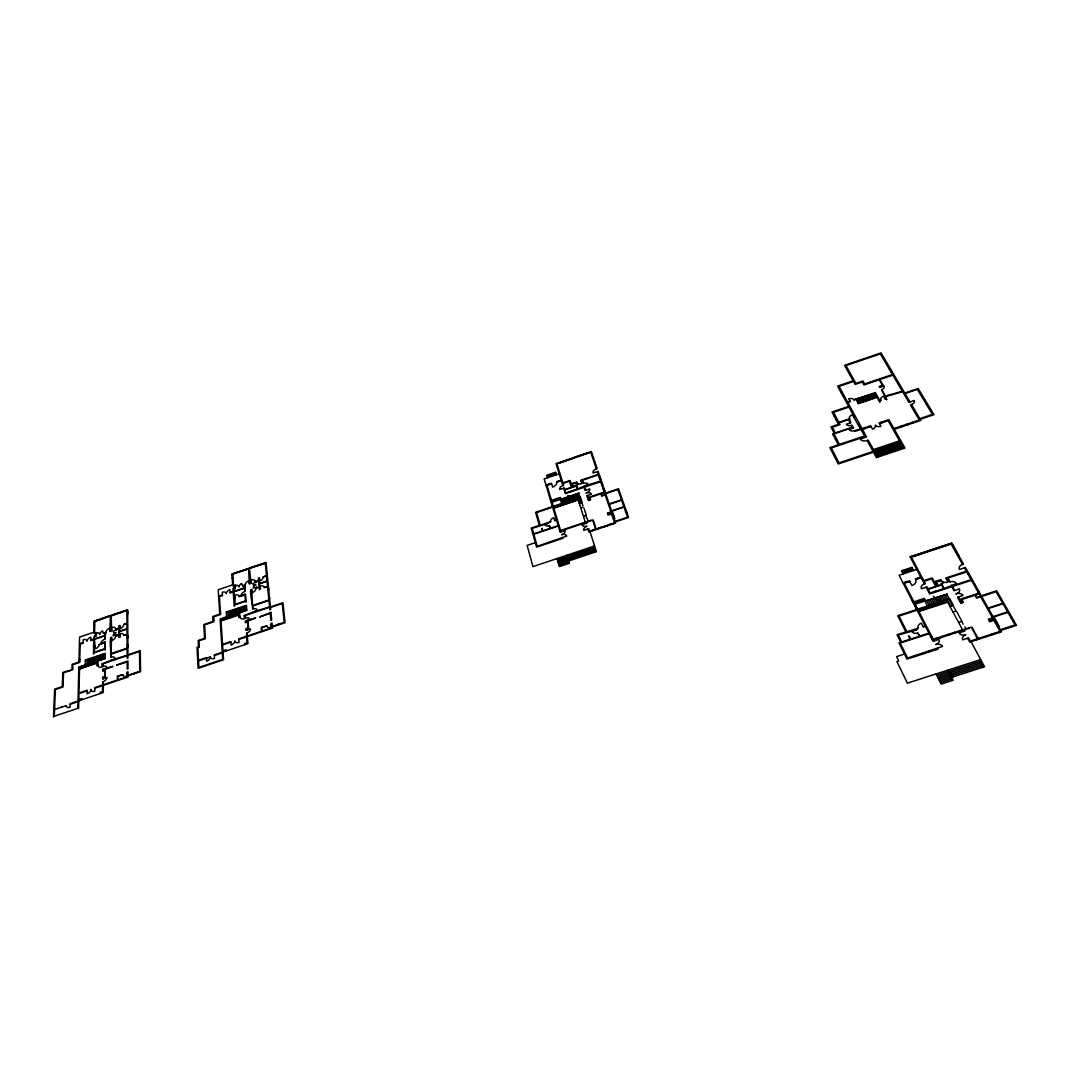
<?xml version="1.0" encoding="UTF-8"?>
<svg xmlns="http://www.w3.org/2000/svg" width="1070" height="1070" viewBox="0 0 1070 1070"><rect width="100%" height="100%" fill="white"/><g stroke="black" fill="none" stroke-linecap="round" stroke-linejoin="round"><path stroke-width="1.5" d="M79.528 669.044L96.915 663.159L96.875 665.874L98.266 665.406A4.253 2.621 -32.8 0 0 102.091 667.025L102.118 663.721L115.092 658.852A4.521 2.795 -32.5 0 0 110.999 657.154L110.197 641.612L110.598 637.626L111.601 637.279L111.588 640.676A4.454 2.728 -32.1 0 0 115.654 636.289L116.162 634.791M103.456 633.32L102.506 630.952A4.16 2.528 -32.1 0 0 99.684 634.604A4.16 2.528 -32.2 0 0 96.929 632.851L95.912 636.262L94.535 636.73L94.494 638.977L104.82 635.473L104.833 633.226L103.456 633.32L105.85 632.504A4.44 2.702 -31.9 0 1 109.889 628.17L109.876 631.514L111.628 630.912L111.654 627.568A4.44 2.702 -31.9 0 1 115.667 629.173L116.162 630.31M112.457 615.424L116.189 613.698M110.986 660.243L127.156 655.255L127.116 648.714L111.012 654.171L110.999 657.154M103.67 658.652L103.71 654.613M104.753 642.04L99.055 644.728A4.186 2.555 -32.5 0 1 95.217 648.861L94.481 639.352L104.82 635.847L104.78 639.218A4.186 2.555 -32.2 0 0 100.968 643.337L105.261 641.88L105.194 650.132L104.7 649.156L94.026 652.767L93.505 654.091L93.732 639.512L90.709 640.542L90.776 637.172A4.173 2.528 -32.4 0 0 86.951 641.251A4.173 2.528 -32.6 0 0 83.246 639.726L83.166 643.097L80.156 644.127L79.702 662.37L72.84 664.697L72.706 669.726L63.531 672.816L63.05 686.913L55.346 689.508L54.597 708.915M105.85 632.504L104.78 639.218M100.981 659.561L101.035 655.522M102.332 659.107L102.372 655.067M103.094 681.75L103.068 684.827L117.366 680.012L117.366 676.146L122.836 674.702A4.012 2.514 -32.6 0 0 126.487 676.253L127.223 672.04L128.025 671.773L128.039 675.223L139.755 671.278L139.501 651.469L127.932 655.375L127.945 657.996L127.156 658.251L127.143 655.642L103.268 663.721L103.242 666.342A4.267 2.635 -32.9 0 1 107.08 667.961L102.72 669.432L102.693 671.091L104.74 670.395L104.686 676.481L102.64 677.176L102.626 678.955L107 677.47A4.293 2.675 -33.1 0 1 103.094 681.75L102.559 685.001L94.896 687.582L94.842 691.18A4.32 2.688 -33.4 0 1 91.004 689.495A4.32 2.675 -33.6 0 1 87.044 693.801L87.125 690.203L78.953 692.959L79.568 667.198L105.114 658.558L105.168 653.369L85.306 660.096L85.212 664.911M103.121 678.781L105.194 677.591L105.261 669.352L112.872 666.396L103.215 669.258M98.266 665.406L97.718 660.685M98.306 660.457L98.36 656.418M99.737 619.757L96.019 620.573M99.644 660.003L99.697 655.977M100.74 619.423L104.486 617.684M100.139 693.587L100.152 692.384L102.493 691.595L102.559 685.602L94.896 688.184M95.618 661.367L95.685 657.328M96.942 661.327L96.915 662.771L79.541 668.656M96.955 660.912L97.022 656.873M92.943 662.276L93.01 658.237M94.08 625.335L94.133 622.579M78.765 700.783L103.268 692.544L103.335 685.335L128.052 677.016L128.039 675.825L140.544 671.612L140.264 650.627L127.932 654.8L127.664 609.699L94.026 621.162L93.839 633.159L94.588 632.905A4.44 2.688 -32.3 0 1 96.634 632.624L94.535 636.356L95.912 635.888M94.588 632.905L94.762 621.456L110.451 616.106L109.876 631.139M94.28 661.822L94.347 657.783M90.254 663.186L90.335 659.133M91.605 662.731L91.672 658.692M87.432 659.762L105.141 654.131M87.66 660.043L87.579 664.095L105.101 658.157L78.832 667.065L77.99 701.051L70.179 703.672L70.072 707.31A4.347 2.688 -34.1 0 1 66.26 705.585L53.794 709.784M88.917 663.641L88.997 659.588M85.72 664.737L85.814 660.31L105.168 653.757M81.895 699.726L81.922 698.523L78.792 699.566M78.578 708.688L78.939 693.547L87.111 690.805M77.963 701.653L77.802 708.34L54.302 716.231L54.57 709.517M79.086 661.822L79.782 659.307M68.239 671.224L71.957 669.379L72.105 664.376L78.953 662.062L79.581 637.078L93.852 632.223M62.368 706.895L60.803 707.43M53.5 717.114L54.61 689.174L62.301 686.579L62.796 672.495L68.266 670.649M235.173 588.366L235.962 585.384A4.133 2.595 -29 0 1 238.998 587.055A4.133 2.595 -28.8 0 1 241.619 583.458L242.85 586.119L244.254 585.651L244.441 587.845L233.955 591.402L233.795 589.209C238.088 587.631 230.063 590.426 235.627 585.17A4.414 2.769 -29 0 0 233.514 585.464L232.752 585.731L231.869 574.001L266.029 562.365L270.402 606.998L282.948 602.758L285.061 622.686L272.368 626.966L272.475 628.13L247.371 636.596L247.946 643.632L223.055 652.005M850.021 401.143L847.534 401.986L839.054 386.39L853.526 381.468L855.171 384.424L862.286 382.003L863.958 384.959L879.219 379.783L882.456 385.387L879.139 386.511L879.62 387.34L884.047 385.842A4.735 2.969 -11.2 0 1 881.707 389.788L886 398.468L885.024 398.802M233.902 573.4L237.687 572.116M238.704 571.768L242.529 570.925M250.581 567.715L254.379 566.418M255.396 566.083L259.234 565.227M574.149 457.532L588.714 452.57M105.475 617.35L109.207 616.079M117.192 613.364L120.937 612.535M121.926 611.746L125.671 610.93M231.976 575.433L232.738 575.178M265.413 564.05L266.162 563.796M93.999 622.62L94.748 622.365M126.929 611.411L127.678 611.157M93.959 625.388L94.708 625.134M126.942 614.153L127.691 613.899M232.177 578.134L232.939 577.867M265.668 566.726L266.43 566.471M547.198 476.003L555.878 473.06M547.452 476.872L556.146 473.916M232.685 584.822L218.2 589.744L219.778 614.153L212.81 616.521L213.117 621.416L203.808 624.572L204.557 638.335L198.191 640.489L198.498 646.828L197.054 647.31L198.084 668.295L223.55 659.735L222.587 644.942L230.879 642.147M559.169 473.823L544.162 478.932L552.468 506.618L535.575 512.329L539.32 525.357L531.202 528.085L536.565 547.144L562.887 538.29L562.633 537.461M259.395 578.255L259.355 583.524L267.045 580.916L266.55 575.82L263.233 576.957A4.133 2.608 -28.4 0 1 259.649 580.983L259.368 577.894L258.338 578.241L258.539 580.421L255.222 581.545A4.414 2.782 -28.6 0 0 250.875 580.034L251.156 583.297L249.377 583.912L249.096 580.635A4.414 2.782 -28.6 0 0 245.257 584.929L242.823 585.758M119.947 625.856L119.439 631.246L127.022 628.678L126.996 623.462L123.719 624.572A4.146 2.528 -31.7 0 1 119.947 628.652L119.947 625.495L118.93 625.83L118.93 628.063L115.667 629.173M233.728 588.38L232.966 588.647L233.166 591.389L230.103 592.419M94.548 635.888L93.745 638.951L90.723 639.967M249.337 583.551L248.601 568.852L232.672 574.282L233.514 585.464M251.129 582.936L249.363 568.598L265.32 563.154L266.524 575.459L263.233 576.957M111.628 630.538L111.2 615.852L126.929 610.502L126.996 623.101L123.719 624.572M218.628 596.324L222.453 595.027M546.021 485.151L551.451 483.306L552.615 487.131A5.31 3.437 -20.1 0 0 556.641 482.115L561.268 480.55L562.833 485.579A4.213 2.742 -19.8 0 0 559.663 489.552L564.452 487.933L564.947 489.498L571.353 487.332L569.414 481.232L563.034 483.399L563.636 485.312L562.833 485.579M79.421 643.819L83.179 642.535M547.639 484.697L550.809 483.613M557.229 481.433L560.546 480.791M551.612 483.827L546.971 485.392L553.27 506.351L580.435 497.162L582.214 502.686L579.365 503.649M889.397 369.284L890.494 368.923M587.911 528.954L588.888 532.017L615.678 523.016L615.29 521.906L628.571 517.439L618.513 488.722L605.513 493.123L598.09 471.308L593.034 473.02A4.507 2.916 -18.7 0 1 596.351 468.82L597.154 468.553L591.376 451.567L555.985 463.618L561.108 480.029L556.641 482.115M890.935 371.892L892.032 371.517M228.699 612.08L228.98 616.026L246.782 610.007L220.099 619.062L222.252 652.272L214.334 654.947L214.535 658.505A4.307 2.782 -30.7 0 1 210.402 656.873A4.307 2.782 -30.9 0 1 206.604 661.18L206.403 657.609L198.498 660.27L197.856 647.631L199.314 647.149L198.993 640.81L205.373 638.656L204.611 624.88L213.92 621.723L213.625 616.815L220.594 614.461L219.417 596.619L222.48 595.575L222.266 592.272A4.146 2.595 -29.4 0 1 226.278 593.73A4.146 2.608 -29.2 0 1 229.903 589.677L230.144 592.981L233.207 591.937L234.276 606.182L234.704 604.884L245.538 601.22L246.153 602.156L245.485 594.091L241.111 595.575A4.16 2.635 -28.9 0 1 244.736 591.509L245.257 584.929M251.731 589.891L252.547 605.473L268.904 599.936L267.62 586.775L264.236 587.537A4.16 2.635 -28.5 0 0 260.13 586.092L260.411 589.222L259.381 589.57L259.181 587.363L255.837 588.5A4.44 2.809 -28.7 0 1 251.985 592.833L251.704 589.516L250.674 589.864L250.607 593.77L252.854 608.937A4.507 2.876 -29.1 0 1 257.281 610.555L244.161 615.477L244.415 618.701A4.226 2.702 -29.4 0 1 240.282 617.176L238.864 617.658L238.663 615.009L221.008 620.974L222.547 644.354L230.839 641.559L231.093 645.076A4.28 2.769 -30.1 0 0 234.838 640.81A4.28 2.769 -29.9 0 0 239.011 642.415L238.744 638.897L246.528 636.275L246.796 633.092A4.267 2.755 -29.6 0 0 250.5 628.866L246.046 630.364L245.899 628.625L247.986 627.916L247.504 621.978L245.418 622.673L245.297 621.055L249.725 619.557A4.24 2.715 -29.4 0 0 245.565 618.019L244.856 615.624L244.187 615.852M111.601 637.653L111.012 653.596L127.116 648.139L127.049 634.67L123.745 635.419A4.186 2.568 -31.9 0 0 119.947 633.881L119.947 637.078L118.93 637.426L118.93 635.165L115.654 636.289M260.385 588.848L259.395 583.886L267.085 581.278L267.594 586.4L264.236 587.537M119.947 636.703L119.439 631.621L127.022 629.053L127.049 634.296L123.745 635.419M235.373 597.903L234.464 598.21L233.982 591.763L244.468 588.206L244.736 591.509M239.225 596.592L245.03 595L245.511 600.845L234.932 604.43L235.159 595.134A4.16 2.635 -29.2 0 1 239.225 596.592L244.963 594.265M597.287 471.576L598.237 474.344L580.756 480.269L581.839 483.586A4.507 2.929 -19.2 0 1 576.663 482.236L575.874 482.985L578.429 483.921A3.384 2.193 -19.4 0 1 576.543 485.084L576.008 485.272M580.93 480.791L598.411 474.866L600.537 481.139L584.247 485.967M95.27 646.012L94.374 646.32L94.28 652.299L104.7 648.768L104.753 642.803L99.055 644.728M575.874 482.985L572.53 483.64L573.48 486.609L575.981 485.178M841.261 392.851L842.357 392.489M267.727 587.871L268.503 587.617M127.049 635.807L127.811 635.54M599.026 476.685L599.829 476.417M267.941 590.092L268.717 589.824L268.369 587.657M127.062 638.068L127.825 637.8M576.543 485.084L577.76 488.856L588.273 484.603A4.24 2.769 -19.2 0 0 583.391 483.346L581.866 480.47M599.909 479.293L600.711 479.026M843.428 396.836L844.524 396.462M219.617 611.719L220.393 611.452M550.395 499.69L551.197 499.409M601.072 482.717L601.875 482.436M551.478 500.385L560.305 497.403L560.881 499.262M268.583 596.578L269.359 596.311M127.103 644.702L127.865 644.448M551.759 501.322L560.6 498.326M219.765 613.966L220.54 613.712M551.023 501.817L551.826 501.536M78.966 661.862L79.728 661.608M601.781 484.817L602.597 484.549M246.448 605.7L226.786 612.361L227.094 616.694M552.04 502.245L579.124 493.083L560.453 499.797M853.887 399.832L875.34 392.57L879.874 400.541L880.851 400.22A4.481 2.822 -10.9 0 1 883.579 396.274L885.224 399.137L886.201 398.816L886.776 399.819L885.599 396.595L902.639 391.74L908.871 402.32L914.221 400.514A4.534 2.862 -10.2 0 1 911.506 404.5L910.383 404.888L919.317 420.042L893.931 428.575L888.876 419.654L879.125 422.944L880.984 426.261A4.534 2.902 -10.9 0 1 875.273 425.071A4.521 2.902 -11.1 0 1 872.491 429.11L870.659 425.793L862.059 428.695L847.801 402.494L850.289 401.651L848.737 398.802A4.133 2.608 -11.8 0 1 853.887 399.832L874.792 393.359L876.785 396.876L858.046 403.216M246.461 606.061L228.432 611.799M268.797 598.812L269.573 598.545L269.225 596.351M127.116 646.989L127.878 646.735M213.706 618.139L212.93 618.393L213.197 620.613M551.585 503.676L552.387 503.408M585.986 493.109L586.52 492.936A4.253 2.782 -19.2 0 0 589.69 488.91L585.116 490.461L584.086 487.291L565.348 493.644L563.649 488.201M213.064 620.667L213.839 620.399M552.227 505.816L553.029 505.548M603.159 488.87L603.975 488.602M603.881 490.996L604.697 490.729M834.038 415.869L835.148 415.494M102.118 664.109L102.773 663.881L103.242 666.342M836.205 419.975L837.315 419.587M582.04 507.528L582.775 507.274M838.813 422.409L849.553 418.771A4.467 2.849 -11.6 0 1 852.349 414.799L864.64 435.918L839.455 444.398L833.945 433.845L852.75 427.505L853.124 428.201M853.74 417.367L854.435 417.126L848.978 407.082L833.476 412.324L839.99 424.643L832.406 427.211L835.402 432.949M838.987 422.744L848.483 419.547L850.289 422.904M550.595 521.745L544.857 524.487A3.999 2.662 -20.4 0 0 549.405 525.758L550.702 528.139L558.179 525.624L556.534 520.14L554.768 520.742L553.845 517.653A4.293 2.849 -20.2 0 0 550.595 521.745L540.176 525.263L536.538 512.597L552.628 507.153L556.427 519.779L554.661 520.368M849.553 418.771L850.851 422.717L846.37 424.228A4.186 2.675 -11.7 0 0 851.586 425.325L853.686 428L849.192 429.525A4.2 2.702 -11.6 0 0 854.448 430.635L860.882 428.99M584.059 516.088L583.645 517.037M584.702 515.86L585.464 515.62M586.28 515.339L586.24 516.155M857.993 423.68L859.116 423.305M558.313 526.079L559.129 525.811M245.565 618.019L245.364 615.464L269.6 607.265L269.854 609.82L270.656 609.539L270.456 607.466L282.212 603.493L284.205 622.379L272.302 626.391L271.981 623.007L271.178 623.275L270.763 627.408A3.986 2.581 -29 0 1 266.804 625.95L261.775 627.635L262.096 631.033L271.62 627.822L271.298 624.439L270.509 624.706M833.209 434.955L834.332 434.58M122.836 674.702L117.887 676.374L117.874 679.838L127.263 676.681L127.25 673.217L126.474 673.485M859.411 426.288L860.534 425.9M132.346 674.274L136.251 672.963M559.717 530.773L586.52 521.745L586.962 523.123L582.026 524.795A4.333 2.902 -19.3 0 0 587.015 526.172A4.36 2.916 -19.3 0 0 583.779 530.345L588.741 528.674L589.543 531.188L614.648 522.735L611.652 513.894L608.081 515.098L607.399 513.078L610.97 511.875L605.219 494.915L601.688 496.106L600.912 493.792L589.824 497.537L590.587 499.851L588.433 500.586L586.855 495.771L591.442 494.22A4.267 2.809 -19.1 0 0 586.52 492.936M587.617 521.384L588.701 521.01M589.797 520.635L590.894 520.274M591.991 519.9L593.275 520.087M861.069 429.337L854.863 431.424L854.448 430.635M238.797 639.486L246.568 636.864L247.05 642.722L244.669 643.525L244.762 644.702M587.791 521.933L588.888 521.558M589.985 521.197L591.081 520.822M871.047 426.489L862.433 429.391L866.539 436.948L860.307 439.048A5.457 3.531 -11.1 0 0 867.141 440.519L868.278 440.144L877.56 457.211M879.513 423.64L888.14 420.737L903.816 448.424M835.402 439.168L836.526 438.78M612.334 515.914L613.712 515.446M625.576 511.554L626.405 511.273M535.308 542.664L527.122 545.419L532.954 566.618L594.572 545.941M561.656 534.706L561.79 534.666A4.333 2.889 -20.1 0 0 565.054 530.506L560.132 532.164L558.286 525.985L533.823 534.238L537.234 546.315L566.752 536.07A4.347 2.916 -20.1 0 0 561.79 534.666M626.538 514.309L627.368 514.028M613.337 518.856L614.715 518.388L612.214 511.045M222.975 650.827L226.144 649.757L226.225 650.934M197.736 661.126L210.402 656.873M214.361 655.535L223.095 652.593M70.165 704.274L78.752 701.385M590.653 531.322L594.639 529.463M596.993 529.195L600.979 527.336M603.346 527.055L607.492 525.664M613.846 523.524L609.539 524.461M873.428 449.614L899.536 440.853M874.016 450.697L900.137 441.923M874.605 451.781L900.753 443.007M875.193 452.864L901.368 444.09M557.39 559.677L567.394 556.333M568.504 555.959L593.823 547.465M875.782 453.947L901.97 445.16M557.724 560.827L567.742 557.47M568.852 557.095L594.198 548.602M876.383 455.031L902.585 446.243M558.072 561.977L568.076 558.62M569.2 558.246L594.559 549.753M876.972 456.128L903.2 447.327M558.406 563.141L568.424 559.77M569.534 559.396L594.92 550.889M558.741 564.291L596.405 551.665L589.998 531.643M559.075 565.441L569.12 562.084M903.04 582.923L909.433 580.836L911.881 585.558A6.326 4.467 -8.4 0 0 915.693 579.539L915.358 578.897L920.815 577.105L910.129 556.881L951.752 543.185L958.707 555.544M910.129 556.868L951.752 543.185L963.522 564.117L962.572 564.425A5.403 3.758 -6.7 0 0 959.456 569.481L965.434 567.528L981.284 595.776L996.692 590.76L1016.5 625.321L1000.731 630.417L1001.52 631.808L969.714 642.094L967.641 638.255M930.432 550.314L913.606 556.453M931.515 549.967L948.649 544.322M902.184 571.768L912.402 568.411M902.732 572.824L912.964 569.467M916.776 569.454L899.094 575.259L916.736 609.512L897.717 615.705L905.822 631.888L897.048 634.737L900.766 642.281L898.987 642.856L906.986 659.107L938.203 649.008L937.654 647.952M904.966 582.414L908.992 581.732M909.768 581.478L904.31 583.257L917.685 609.204L949.772 598.745L953.477 605.62L950.12 606.703M915.693 579.539L921.15 577.746L924.44 583.966A5.042 3.558 -7.7 0 0 921.444 588.754L927.101 586.895L928.131 588.848L935.688 586.387L931.649 578.83L924.132 581.291L925.389 583.658L924.44 583.966M964.485 567.836L966.397 571.26L945.786 578.001L948.02 582.093A5.39 3.785 -7.2 0 1 941.105 580.288L940.303 581.184L943.767 582.414A4.039 2.849 -7.3 0 1 941.694 583.779L941.065 583.993M946.134 578.643L966.758 571.902L971.119 579.659L952.113 585.865L951.698 585.103M940.303 581.184L936.237 581.879L938.203 585.558L941.359 584.528L941.011 583.886M968.029 574.149L968.979 573.841M941.694 583.779L944.208 588.446L956.446 583.551A5.082 3.584 -6.9 0 0 949.933 581.853L947.244 578.281M969.848 577.385L970.798 577.078M912.309 600.912L913.245 600.604M972.215 581.612L973.165 581.304M913.874 601.808L924.293 598.411L925.496 600.711M914.462 602.972L924.895 599.561M913.66 603.547L914.609 603.239M973.673 584.22L974.623 583.912M915.064 604.122L947.284 594.131L925.095 601.367M914.85 605.861L915.8 605.553M955.777 593.944L956.406 593.73A5.123 3.638 -6.5 0 1 963 595.468L957.583 597.247L960.833 603.226L963.401 602.383L961.823 599.508L974.93 595.241L976.535 598.117L996.103 591.737L1002.737 603.319L988.185 608.054L981.658 596.445M916.214 608.522L917.164 608.201M976.495 589.262L977.458 588.941M977.98 591.897L978.93 591.576M953.009 612.067L953.771 611.826M954.534 611.572L955.416 611.291M918.261 628.117L916.803 629.641L911.667 631.313A4.788 3.464 -7.5 0 0 917.779 633.039L920.039 636.035L928.894 633.159L925.389 626.324L923.303 627.007L921.323 623.155A5.136 3.718 -7.3 0 0 918.261 628.117L906.892 631.808L899.001 616.066L917.07 610.181L925.149 625.87L923.062 626.552M959.362 622.205L958.586 622.459L959.068 623.369M960.124 621.951L961.007 621.67M961.983 621.349L962.144 622.365M930.164 633.413L900.178 643.003L907.614 658.077L942.536 646.374A5.216 3.812 -6.4 0 0 935.862 644.474L935.702 644.514M930.78 636.824L931.756 636.503M992.024 616.962L1007.646 611.906L1002.991 603.774L988.439 608.496L993 616.654M932.211 639.579L963.976 629.294L964.899 631.006L959.054 632.905A5.23 3.772 -5.8 0 0 965.782 634.778A5.256 3.812 -5.5 0 0 962.746 639.833L968.631 637.934L970.316 641.077L1000.142 631.434L993.95 620.386L989.71 621.75L988.319 619.249L992.545 617.871L980.695 596.752M965.274 628.866L966.571 628.451M967.868 628.023L969.166 627.608M970.463 627.18L972.135 627.448M965.635 629.561L966.946 629.133M968.243 628.719L969.54 628.291M995.769 621.389L997.828 625.054M995.354 622.9L996.986 622.379M1011.11 617.938L1012.086 617.617M904.498 654.064L896.593 656.632L898.72 660.992L896.941 661.581L907.413 683.168L980.668 659.575M1013.076 621.376L1014.052 621.055M997.427 626.579L999.059 626.044L993.91 616.895M936.772 675.384L948.662 671.559M949.986 671.131L980.107 661.434M937.507 676.828L949.411 673.003M950.735 672.575L980.882 662.865M938.243 678.273L950.147 674.448M951.471 674.02L981.658 664.296M938.978 679.731L950.896 675.892M952.22 675.464L982.42 665.741M939.701 681.175L984.534 666.757L971.025 641.666M940.436 682.633L952.38 678.781M934.458 639.659L932.545 640.248L942.683 636.998L942.322 636.302M933.254 596.298L937.093 598.999L936.584 600.39L939.634 599.334L939.192 600.471L942.162 602.557M567.755 495.49L570.35 497.617L569.708 498.767L572.303 497.844L571.768 498.78L573.761 500.426M909.995 401.945L905.033 393.546L917.364 389.386L932.398 414.384L919.839 418.597L911.506 404.5M916.883 420.858L917.298 421.553M912.603 422.289L913.018 422.998M911.466 422.677L911.867 423.386M907.186 424.121L907.587 424.817M906.049 424.496L906.45 425.205M880.169 387.153L883.205 385.534L879.781 379.596L892.861 375.155L902.331 391.232L885.305 396.087L881.68 389.801M901.769 425.94L902.17 426.636M900.632 426.315L901.034 427.024M1010.682 626.378L1011.083 627.073M880.851 400.22L879.794 402.186L877.066 397.371L858.327 403.711L856.094 399.685M896.352 427.759L896.754 428.468M874.096 393.586L876.089 397.104M1005.76 627.97L1006.148 628.665M872.705 394.054L874.698 397.572M871.328 394.522L873.307 398.04M885.559 420.777L885.947 421.473M869.937 394.99L871.916 398.521M868.559 395.459L870.539 398.99M962.572 564.425L951.176 544.108L911.372 557.189L923.784 580.649L932.237 577.88L934.311 581.746L940.757 579.646L941.105 580.288M867.168 395.927L869.148 399.458M998.992 631.795L999.38 632.49M881.319 422.209L881.707 422.904M865.777 396.395L867.757 399.926M864.399 396.863L866.366 400.394M863.008 397.344L864.975 400.862M994.07 633.386L994.458 634.082M861.631 397.813L863.597 401.33M991.449 634.242L991.836 634.938M860.253 398.281L862.206 401.798M858.862 398.749L860.815 402.266M857.485 399.217L859.424 402.748M986.527 635.834L986.914 636.53M868.466 426.529L868.853 427.224M983.905 636.677L984.293 637.372M947.873 578.081L949.933 581.853M954.614 590.439L952.474 586.52L971.48 580.314L978.716 593.221L959.536 599.467L958.212 597.033M978.996 638.268L979.371 638.964M864.239 427.96L864.614 428.655M972.643 628.371L973.138 629.28M973.646 630.203L974.141 631.126M974.65 632.049L975.144 632.972M975.653 633.895L976.148 634.818M976.656 635.74L977.164 636.677M977.672 637.6L978.167 638.536M971.988 628.571L972.483 629.494M972.991 630.417L973.486 631.34M973.994 632.263L974.489 633.186M974.997 634.109L975.506 635.032M976 635.954L976.509 636.891M977.017 637.814L977.512 638.75M976.375 639.111L976.749 639.807M865.403 437.336L865.028 436.627L831.336 447.955L839 462.869L873.066 451.446L867.141 440.519M956.62 611.425L955.818 610.636M957.102 612.321L957.583 613.217M958.078 614.113L958.559 615.023M959.041 615.919L959.536 616.828M960.017 617.724L960.512 618.634M960.994 619.543L961.489 620.453M964.926 626.819L965.421 627.742M946.843 594.265L949.344 598.892M953.878 607.051L954.36 607.947M954.841 608.843L955.323 609.739M962.639 623.275L963.134 624.184M971.466 640.703L971.841 641.398M945.064 594.853L947.552 599.467M963.923 631.327L963.361 630.297L933.535 639.954L934.07 640.997M979.344 660.003L983.196 667.185M950.361 607.158L947.672 602.156L918.889 611.532L933.174 639.271M950.842 608.041L951.324 608.937M951.805 609.833L952.287 610.729M952.768 611.625L953.25 612.521M953.731 613.418L954.213 614.314M954.694 615.223L955.176 616.119M955.67 617.015L956.152 617.925M956.633 618.821L957.128 619.731M957.61 620.64L958.091 621.55M959.563 624.278L960.057 625.188M960.539 626.097L961.034 627.02M961.529 627.929L962.024 628.839M943.392 595.388L945.88 600.016M851.586 425.325L852.563 427.157L832.647 433.872L838.318 444.772L829.839 447.621L838.238 463.979L873.454 452.169L876.41 457.599L904.979 448.036L894.333 429.271L920.869 420.349L920.253 419.306L933.963 414.692L918.18 388.504L904.739 393.038L881.038 352.886L844.538 365.325L853.164 380.813L837.596 386.109L848.617 406.399L832.005 412.017L838.505 424.335L830.922 426.89L834.279 433.323M941.734 595.936L944.208 600.564M959.509 630.738L959.87 631.42M940.062 596.485L942.536 601.099M938.403 597.02L940.864 601.648M936.731 597.568L939.192 602.196M954.641 632.316L955.002 632.999M935.073 598.103L937.534 602.731M953.343 632.731L953.704 633.427M933.414 598.652L935.862 603.279M926.152 587.203L929.723 593.944L951.845 586.721L953.985 590.653L959.375 588.888A5.109 3.611 -6.7 0 1 956.406 593.73M931.743 599.2L934.19 603.828M920.294 578.027L919.959 577.385L916.549 579.258M930.084 599.735L932.518 604.363M948.475 634.309L948.849 634.991M913.512 570.524L911.854 567.354L901.635 570.711L903.281 573.881M947.191 634.724L947.552 635.419M928.426 600.283L930.86 604.911M926.754 600.818L929.188 605.459M924.868 600.925L927.516 605.994M941.025 636.717L941.386 637.412M936.17 638.295L936.518 638.977M949.25 669.7L952.969 676.909M912.456 600.858L913.82 603.493M915.01 605.807L916.375 608.469M929.134 633.614L933.093 641.318L938.925 639.419A5.189 3.785 -6.7 0 1 935.862 644.474M947.926 670.114L953.129 680.239L941.185 684.091L936.049 673.953M935.889 648.942L936.237 649.637M931.007 650.52L931.355 651.215M928.399 651.362L928.76 652.058M916.161 629.856L898.345 635.112L901.729 641.973L910.062 639.258L908.47 636.061L909.112 635.847L910.717 639.058L919.397 636.235L917.779 633.039M923.517 652.941L923.878 653.636M920.922 653.77L921.27 654.479M916.054 655.348L916.401 656.057M913.446 656.191L913.807 656.9M908.577 657.769L908.925 658.465M626.271 511.313L627.234 514.068M599.695 476.458L600.578 479.079M601.741 482.49L602.463 484.59M603.841 488.642L604.563 490.769M596.351 468.82L590.76 452.342L556.935 463.858L562.873 482.878L570.042 480.443L571.032 483.573L576.663 482.236M582.401 480.296L583.391 483.346M585.664 490.274L584.621 487.117L600.711 481.66L604.242 492.066L588.032 497.55L587.39 495.584M573.373 458.254L558.834 463.216M593.502 520.822L593.743 521.558M593.984 522.294L594.224 523.029M594.465 523.765L594.706 524.501M594.947 525.25L595.188 525.985M595.428 526.734L595.669 527.47M595.91 528.219L596.15 528.954M592.954 521.01L593.195 521.745M593.435 522.481L593.676 523.217M593.917 523.952L594.158 524.688M594.398 525.437L594.639 526.172M594.88 526.908L595.121 527.657M595.361 528.393L595.602 529.142M583.939 508.089L584.18 508.812M584.407 509.534L584.635 510.256M584.875 510.978L585.103 511.701M585.343 512.423L585.571 513.159M585.812 513.881L586.039 514.603M587.684 519.726L587.925 520.461M582.281 503.85L582.508 504.572M582.749 505.294L582.976 506.016M586.467 516.89L586.708 517.626M586.948 518.348L587.176 519.084M578.87 493.564L580.06 497.282M577.359 494.072L578.549 497.791M586.133 523.404L585.865 522.575L560.707 531.054L560.961 531.884M593.462 546.315L595.294 552.04M579.485 504.01L578.201 499.984L553.845 508.223L560.546 530.493M579.713 504.719L579.94 505.441M580.167 506.163L580.408 506.886M580.635 507.608L580.863 508.317M581.09 509.039L581.331 509.761M581.558 510.497L581.786 511.219M582.013 511.941L582.254 512.664M582.481 513.386L582.709 514.122M582.949 514.844L583.177 515.579M583.886 517.76L584.113 518.495M584.34 519.231L584.581 519.966M584.808 520.689L585.049 521.424M575.941 494.554L577.131 498.272M574.536 495.022L575.713 498.754M572.544 490.836L568.571 492.334M573.119 495.504L574.309 499.235M571.714 495.985L572.891 499.703M570.31 496.453L571.487 500.185M568.906 496.935L570.069 500.666M567.488 497.416L568.651 501.135M566.083 497.884L567.247 501.616M564.679 498.366L565.829 502.097M556.413 474.772L555.611 472.204L546.93 475.147L547.72 477.728M563.275 498.834L564.425 502.579M561.857 499.315L563.007 503.047M560.346 499.436L561.603 503.529M568.157 554.808L569.882 560.56M567.046 555.183L569.467 563.235L559.423 566.605L557.055 558.527M548.642 523.203L532.178 528.366L533.729 533.863L542.276 530.987L542.075 528.232L542.824 530.8L550.154 528.326L549.405 525.758M280.634 623.583L276.675 624.92M266.042 563.837L266.31 566.511M264.049 563.596L260.251 564.88M266.804 625.95L261.214 627.435L261.561 631.206L247.036 636.102L246.796 633.092M255.85 582.655L255.222 581.545M256.238 587.042L255.837 588.5M252.854 608.937L252.6 606.035L268.958 600.497L269.587 606.877L253.108 611.96M247.33 569.28L243.545 570.577M245.003 606.556L245.324 610.502M245.792 620.881L255.636 617.952L247.959 620.934L248.614 628.999L246.555 630.19M243.639 607.024L243.96 610.97M242.275 607.479L242.596 611.425M240.924 607.934L241.232 611.88M239.56 608.402L239.867 612.348M240.282 617.176L239.279 612.575M238.209 608.857L238.503 612.802M238.53 613.204L238.637 614.621L220.982 620.6L220.888 619.182L246.836 610.395L246.408 605.326L226.251 612.16L226.572 616.868M236.845 609.311L237.152 613.27M235.494 609.78L235.788 613.725M234.129 610.234L234.424 614.193M232.778 610.702L233.059 614.648M231.414 611.157L231.708 615.116M230.063 611.612L230.344 615.571M222.292 652.861L222.72 659.401L198.846 667.426L198.525 660.859M127.557 611.197L127.571 613.939M127.691 635.58L127.704 637.854M127.745 644.488L127.758 646.775M116.724 665.085L127.169 661.942L127.21 669.084L127.999 668.817L127.959 660.899L116.724 665.085M116.657 634.63L116.657 635.567L118.93 634.791L118.93 628.438L113.139 631.34A3.33 2.033 -31.8 0 0 116.162 632.544A3.344 2.046 -31.9 0 0 113.126 635.821L116.657 634.63M104.686 676.882L103.135 677.898L104.686 676.882M104.753 669.526L103.201 670.529L104.753 669.526M880.329 353.889L845.969 365.592L855.893 383.394L863.022 380.973L864.68 383.929L892.474 374.5L880.329 353.889M258.579 580.783L252.774 583.698A3.317 2.087 -28.5 0 0 256.038 584.835A3.317 2.1 -28.6 0 0 253.162 588.085L259.154 586.989L258.579 580.783M572.009 483.814L571.206 484.095L572.156 487.064L572.945 486.783L572.009 483.814M576.262 486.047L564.786 489.94L565.722 492.936L577.225 489.03L576.262 486.047M579.739 497.791L553.391 506.698L553.738 507.862L578.629 499.449L579.793 503.114L581.278 502.606L579.739 497.791M589.289 497.724L588.206 498.085L588.848 500.051L589.931 499.677L589.289 497.724M604.43 492.601L601.447 493.604L602.116 495.57L605.085 494.554L604.43 492.601M617.885 489.538L605.687 493.658L609.204 503.97L621.483 499.824L617.885 489.538M270.937 612.388L259.595 617.002L270.202 613.418L270.884 620.399L271.686 620.132L270.937 612.388M247.424 621.108L245.899 622.125L247.424 621.108M621.603 500.185L609.325 504.331L611.545 510.871L623.89 506.712L621.603 500.185M248.026 628.304L246.488 629.32L248.026 628.304M624.011 507.073L611.665 511.233L615.103 521.344L627.542 517.158L624.011 507.073M611.09 512.249L608.081 513.266L608.442 514.362L611.465 513.346L611.09 512.249M935.608 582.093L934.658 582.401L936.624 586.079L937.574 585.758L935.608 582.093M941.587 584.956L928.051 589.383L930.004 593.088L943.579 588.647L941.587 584.956M938.109 590.734L933.374 592.272L938.109 590.734M949.05 599.494L917.913 609.646L918.649 611.09L948.073 601.5L950.521 606.048L952.287 605.486L949.05 599.494M961.181 599.708L959.91 600.123L961.234 602.57L962.518 602.156L961.181 599.708M979.09 593.877L975.572 595.027L976.923 597.461L980.454 596.311L979.09 593.877M1007.913 612.348L993.268 617.109L1000.343 629.722L1015.122 624.947L1007.913 612.348M992.799 618.326L989.215 619.49L989.977 620.854L993.562 619.704L992.799 618.326"/></g></svg>
